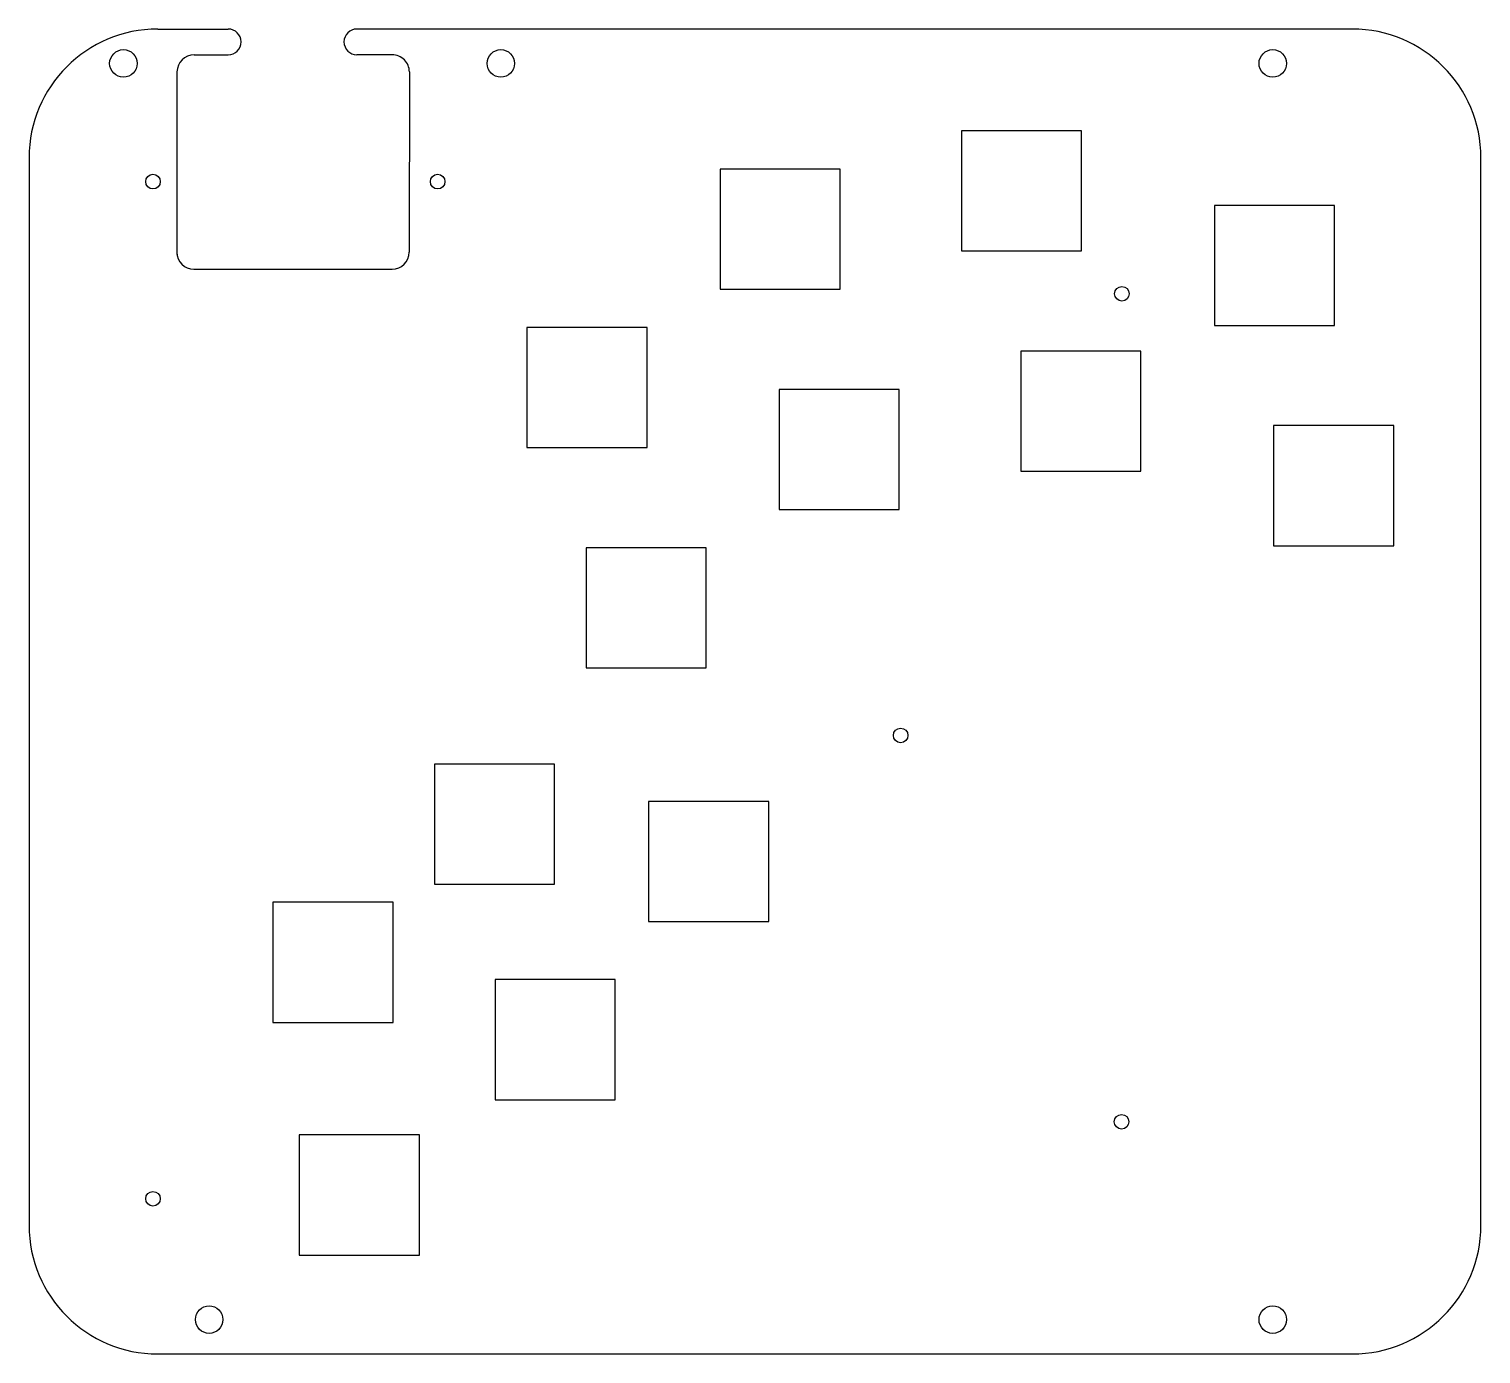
# Model space of a CAD drawing. Header units: inches. Extents: x 0 to 169, y 0 to 154.
import ezdxf

# ---------------------------------------------------------------- set-up
doc = ezdxf.new("R2010")
doc.units = ezdxf.units.IN
doc.header["$MEASUREMENT"] = 0

msp = doc.modelspace()

# ---------------------------------------------------------------- linework, layer by layer
at = {"color": 1}
for p, q in [((15, 154.4), (23.22, 154.4)), ((154.28, 154.4), (38.23, 154.4)), ((19.25, 151.4), (23.22, 151.4)), ((42.34, 151.4), (38.22, 151.4)), ((17.25, 149.4), (17.25, 128.12)), ((44.34, 149.4), (44.32, 128.4)), ((108.72, 142.55), (108.72, 128.55)), ((122.72, 142.55), (108.72, 142.55)), ((122.72, 128.55), (122.72, 142.55)), ((0, 139.4), (0, 15)), ((169.28, 15), (169.28, 139.4)), ((80.56, 138.08), (80.56, 124.08)), ((94.56, 138.08), (80.56, 138.08)), ((94.56, 124.08), (94.56, 138.08)), ((138.2, 133.84), (138.2, 119.84)), ((152.2, 133.84), (138.2, 133.84)), ((152.2, 119.84), (152.2, 133.84)), ((108.72, 128.55), (122.72, 128.55)), ((19.23, 126.4), (42.32, 126.4)), ((80.56, 124.08), (94.56, 124.08)), ((58.05, 119.63), (58.05, 105.63)), ((72.05, 119.63), (58.05, 119.63)), ((72.05, 105.63), (72.05, 119.63)), ((138.2, 119.84), (152.2, 119.84)), ((115.62, 116.88), (115.62, 102.88)), ((129.62, 116.88), (115.62, 116.88)), ((129.62, 102.88), (129.62, 116.88)), ((87.46, 112.41), (87.46, 98.41)), ((101.46, 112.41), (87.46, 112.41)), ((101.46, 98.41), (101.46, 112.41)), ((145.1, 108.18), (145.1, 94.18)), ((159.1, 108.18), (145.1, 108.18)), ((159.1, 94.18), (159.1, 108.18)), ((58.05, 105.63), (72.05, 105.63)), ((115.62, 102.88), (129.62, 102.88)), ((87.46, 98.41), (101.46, 98.41)), ((64.94, 93.96), (64.94, 79.96)), ((78.94, 93.96), (64.94, 93.96)), ((78.94, 79.96), (78.94, 93.96)), ((145.1, 94.18), (159.1, 94.18)), ((64.94, 79.96), (78.94, 79.96)), ((47.27, 68.75), (47.27, 54.75)), ((61.27, 68.75), (47.27, 68.75)), ((61.27, 54.75), (61.27, 68.75)), ((72.24, 64.38), (72.24, 50.38)), ((86.24, 64.38), (72.24, 64.38)), ((86.24, 50.38), (86.24, 64.38)), ((47.27, 54.75), (61.27, 54.75)), ((28.44, 52.64), (28.44, 38.64)), ((42.44, 52.64), (28.44, 52.64)), ((42.44, 38.64), (42.44, 52.64)), ((72.24, 50.38), (86.24, 50.38)), ((54.35, 43.62), (54.35, 29.62)), ((68.35, 43.62), (54.35, 43.62)), ((68.35, 29.62), (68.35, 43.62)), ((28.44, 38.64), (42.44, 38.64)), ((54.35, 29.62), (68.35, 29.62)), ((31.51, 25.52), (31.51, 11.52)), ((45.51, 25.52), (31.51, 25.52)), ((45.51, 11.52), (45.51, 25.52)), ((31.51, 11.52), (45.51, 11.52)), ((15, 0), (154.28, 0))]:
    msp.add_line(p, q, dxfattribs=at)
for centre, radius in [((11, 150.4), 1.6), ((55, 150.4), 1.6), ((145, 150.4), 1.6), ((14.45, 136.62), 0.85), ((47.64, 136.62), 0.85), ((127.41, 123.55), 0.85), ((101.62, 72.08), 0.85), ((127.38, 27.06), 0.85), ((14.45, 18.08), 0.85), ((21, 4), 1.6), ((145, 4), 1.6)]:
    msp.add_circle(centre, radius, dxfattribs=at)
for centre, radius, start, end in [((15, 139.4), 15, 90.0001, 180), ((23.22, 152.9), 1.5, 0, 90), ((38.22, 152.9), 1.5, 90, 180), ((154.28, 139.4), 15, 0, 90), ((23.22, 152.9), 1.5, 270, 0), ((38.22, 152.9), 1.5, 180, 270), ((19.25, 149.4), 2, 90, 180), ((42.34, 149.4), 2, 359.9535, 90), ((19.23, 128.4), 2, 180, 270), ((42.32, 128.4), 2, 270, 0), ((15, 15), 15, 180, 270), ((154.28, 15), 15, 270, 0)]:
    msp.add_arc(centre, radius, start, end, dxfattribs=at)

doc.saveas('drawing.dxf')
